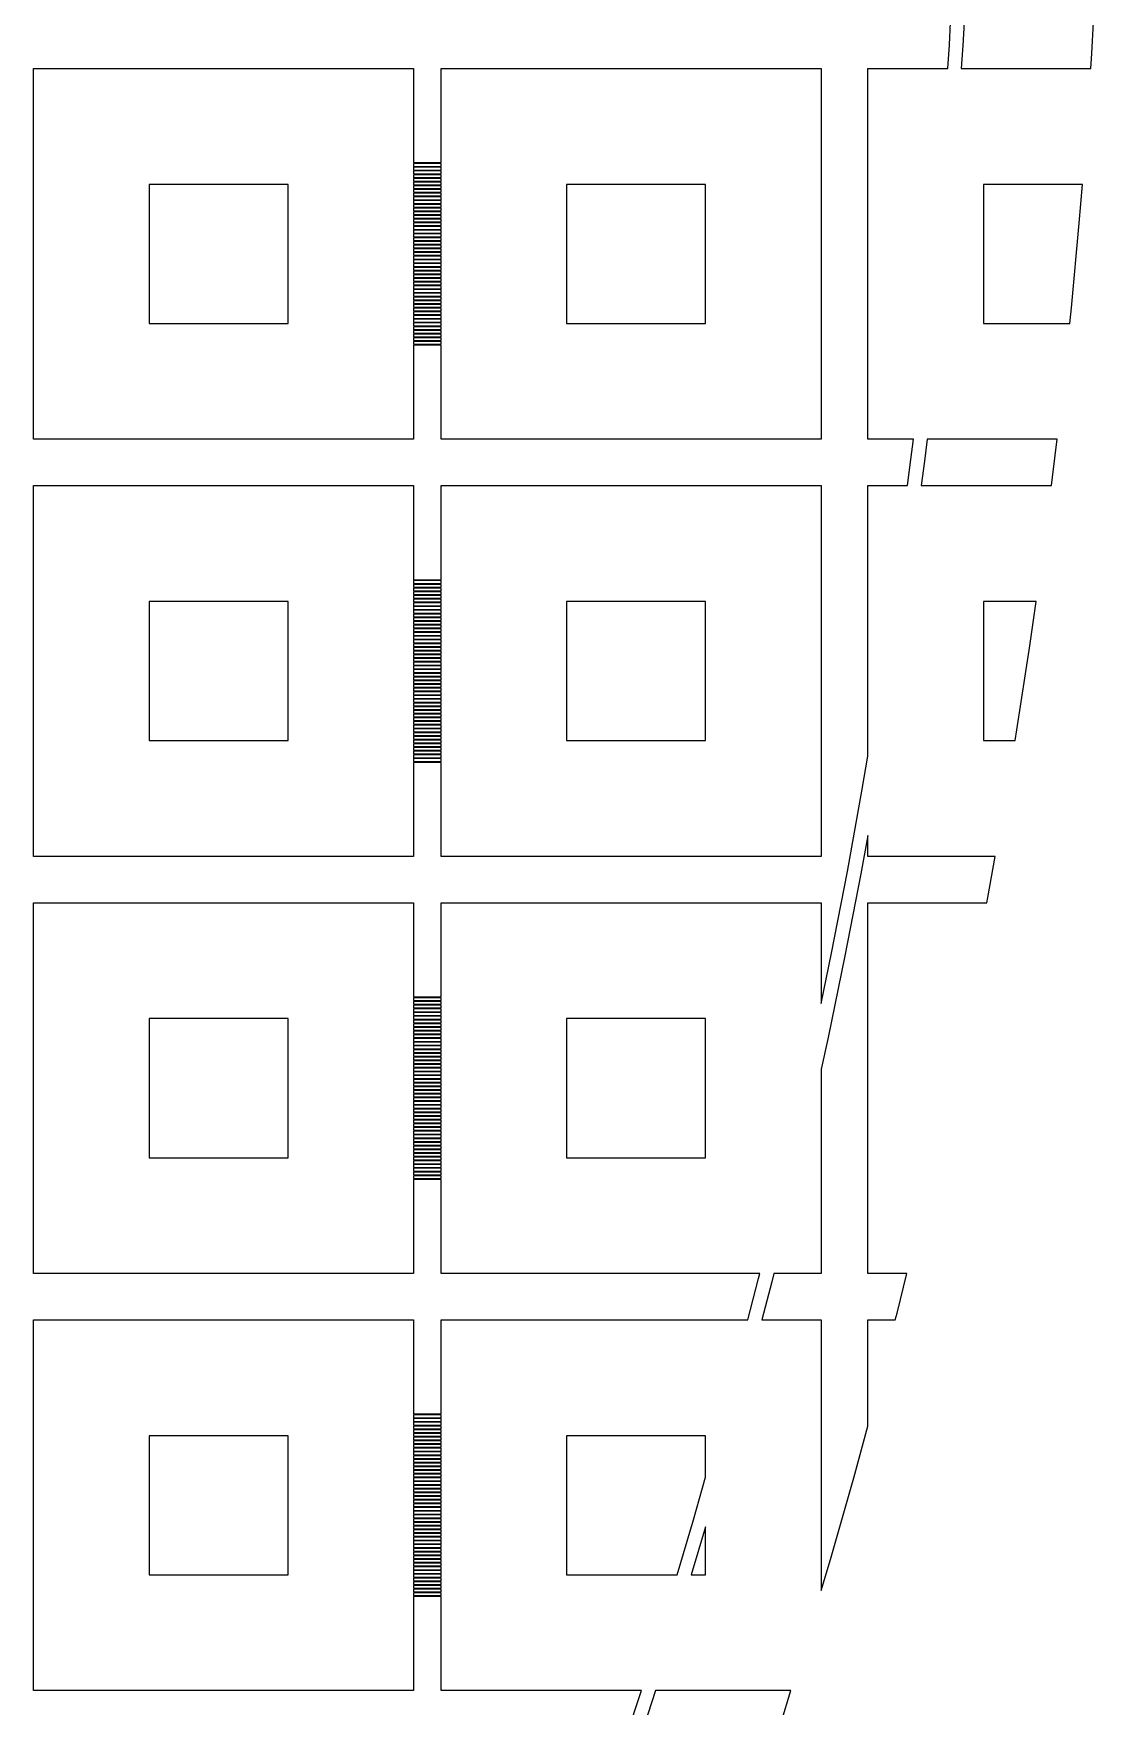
# Model space of a CAD drawing. Extents: x 40 to 187, y -3 to 150.
# Drawn here: x 175.12 to 186.82, y 50.7 to 69.16 of the extents above; entities that cross this region are included whole.
import ezdxf

# ---------------------------------------------------------------- set-up
doc = ezdxf.new("R2010")
doc.units = 0

msp = doc.modelspace()

# ---------------------------------------------------------------- linework, layer by layer
for p, q in [((185.225, 69.0327), (185.239, 69.2811)), ((185.389, 69.2811), (185.375, 69.0235)), ((186.797, 68.9362), (186.816, 69.2811)), ((185.207, 68.7698), (185.225, 69.0327)), ((185.375, 69.0235), (185.357, 68.7698)), ((186.786, 68.7698), (186.797, 68.9362)), ((175.12, 64.6794), (175.12, 68.7698)), ((175.12, 68.7698), (179.313, 68.7698)), ((179.313, 68.7698), (179.313, 67.7319)), ((179.62, 67.7319), (179.62, 68.7698)), ((179.62, 68.7698), (183.812, 68.7698)), ((183.812, 68.7698), (183.812, 64.6794)), ((184.324, 64.6794), (184.324, 68.7698)), ((184.324, 68.7698), (185.207, 68.7698)), ((185.357, 68.7698), (186.786, 68.7698)), ((179.313, 67.7319), (179.62, 67.7319)), ((179.62, 67.7217), (179.313, 67.7217)), ((179.313, 67.7217), (179.313, 67.691)), ((179.313, 67.691), (179.62, 67.691)), ((179.62, 67.6808), (179.313, 67.6808)), ((179.313, 67.6808), (179.313, 67.6501)), ((179.313, 67.6501), (179.62, 67.6501)), ((179.62, 67.6399), (179.313, 67.6399)), ((179.313, 67.6399), (179.313, 67.6092)), ((179.313, 67.6092), (179.62, 67.6092)), ((179.62, 67.599), (179.313, 67.599)), ((179.313, 67.599), (179.313, 67.5683)), ((179.313, 67.5683), (179.62, 67.5683)), ((179.62, 67.558), (179.313, 67.558)), ((179.313, 67.558), (179.313, 67.5274)), ((179.62, 67.691), (179.62, 67.7217)), ((179.62, 67.6501), (179.62, 67.6808)), ((179.62, 67.6092), (179.62, 67.6399)), ((179.62, 67.5683), (179.62, 67.599)), ((179.62, 67.5274), (179.62, 67.558)), ((177.932, 67.4916), (176.398, 67.4916)), ((176.398, 67.4916), (176.398, 65.9577)), ((177.932, 65.9577), (177.932, 67.4916)), ((179.313, 67.5274), (179.62, 67.5274)), ((179.62, 67.5172), (179.313, 67.5172)), ((179.313, 67.5172), (179.313, 67.4865)), ((179.313, 67.4865), (179.62, 67.4865)), ((179.62, 67.4762), (179.313, 67.4762)), ((179.313, 67.4762), (179.313, 67.4456)), ((179.313, 67.4456), (179.62, 67.4456)), ((179.62, 67.4353), (179.313, 67.4353)), ((179.313, 67.4353), (179.313, 67.4047)), ((179.313, 67.4047), (179.62, 67.4047)), ((179.62, 67.3944), (179.313, 67.3944)), ((179.313, 67.3944), (179.313, 67.3638)), ((179.62, 67.4865), (179.62, 67.5172)), ((179.62, 67.4456), (179.62, 67.4762)), ((179.62, 67.4047), (179.62, 67.4353)), ((179.62, 67.3638), (179.62, 67.3944)), ((182.534, 67.4916), (181, 67.4916)), ((181, 67.4916), (181, 65.9577)), ((182.534, 65.9577), (182.534, 67.4916)), ((186.693, 67.4916), (185.602, 67.4916)), ((185.602, 67.4916), (185.602, 65.9577)), ((186.659, 67.0637), (186.693, 67.4916)), ((179.313, 67.3638), (179.62, 67.3638)), ((179.62, 67.3535), (179.313, 67.3535)), ((179.313, 67.3535), (179.313, 67.3229)), ((179.313, 67.3229), (179.62, 67.3229)), ((179.62, 67.3126), (179.313, 67.3126)), ((179.313, 67.3126), (179.313, 67.282)), ((179.313, 67.282), (179.62, 67.282)), ((179.62, 67.2717), (179.313, 67.2717)), ((179.313, 67.2717), (179.313, 67.241)), ((179.313, 67.241), (179.62, 67.241)), ((179.62, 67.2308), (179.313, 67.2308)), ((179.313, 67.2308), (179.313, 67.2001)), ((179.313, 67.2001), (179.62, 67.2001)), ((179.62, 67.1899), (179.313, 67.1899)), ((179.313, 67.1899), (179.313, 67.1592)), ((179.62, 67.3229), (179.62, 67.3535)), ((179.62, 67.282), (179.62, 67.3126)), ((179.62, 67.241), (179.62, 67.2717)), ((179.62, 67.2001), (179.62, 67.2308)), ((179.62, 67.1592), (179.62, 67.1899)), ((179.313, 67.1592), (179.62, 67.1592)), ((179.62, 67.149), (179.313, 67.149)), ((179.313, 67.149), (179.313, 67.1183)), ((179.313, 67.1183), (179.62, 67.1183)), ((179.62, 67.1081), (179.313, 67.1081)), ((179.313, 67.1081), (179.313, 67.0774)), ((179.313, 67.0774), (179.62, 67.0774)), ((179.62, 67.0672), (179.313, 67.0672)), ((179.313, 67.0672), (179.313, 67.0365)), ((179.313, 67.0365), (179.62, 67.0365)), ((179.62, 67.0263), (179.313, 67.0263)), ((179.313, 67.0263), (179.313, 66.9956)), ((179.62, 67.1183), (179.62, 67.149)), ((179.62, 67.0774), (179.62, 67.1081)), ((179.62, 67.0365), (179.62, 67.0672)), ((179.62, 66.9956), (179.62, 67.0263)), ((186.572, 66.1289), (186.659, 67.0637)), ((179.313, 66.9956), (179.62, 66.9956)), ((179.62, 66.9854), (179.313, 66.9854)), ((179.313, 66.9854), (179.313, 66.9547)), ((179.313, 66.9547), (179.62, 66.9547)), ((179.62, 66.9445), (179.313, 66.9445)), ((179.313, 66.9445), (179.313, 66.9138)), ((179.313, 66.9138), (179.62, 66.9138)), ((179.62, 66.9036), (179.313, 66.9036)), ((179.313, 66.9036), (179.313, 66.8729)), ((179.313, 66.8729), (179.62, 66.8729)), ((179.62, 66.8627), (179.313, 66.8627)), ((179.313, 66.8627), (179.313, 66.832)), ((179.313, 66.832), (179.62, 66.832)), ((179.62, 66.8218), (179.313, 66.8218)), ((179.313, 66.8218), (179.313, 66.7911)), ((179.62, 66.9547), (179.62, 66.9854)), ((179.62, 66.9138), (179.62, 66.9445)), ((179.62, 66.8729), (179.62, 66.9036)), ((179.62, 66.832), (179.62, 66.8627)), ((179.62, 66.7911), (179.62, 66.8218)), ((179.313, 66.7911), (179.62, 66.7911)), ((179.62, 66.7809), (179.313, 66.7809)), ((179.313, 66.7809), (179.313, 66.7502)), ((179.313, 66.7502), (179.62, 66.7502)), ((179.62, 66.74), (179.313, 66.74)), ((179.313, 66.74), (179.313, 66.7093)), ((179.313, 66.7093), (179.62, 66.7093)), ((179.62, 66.6991), (179.313, 66.6991)), ((179.313, 66.6991), (179.313, 66.6684)), ((179.313, 66.6684), (179.62, 66.6684)), ((179.62, 66.6582), (179.313, 66.6582)), ((179.313, 66.6582), (179.313, 66.6275)), ((179.62, 66.7502), (179.62, 66.7809)), ((179.62, 66.7093), (179.62, 66.74)), ((179.62, 66.6684), (179.62, 66.6991)), ((179.62, 66.6275), (179.62, 66.6582)), ((179.313, 66.6275), (179.62, 66.6275)), ((179.62, 66.6173), (179.313, 66.6173)), ((179.313, 66.6173), (179.313, 66.5866)), ((179.313, 66.5866), (179.62, 66.5866)), ((179.62, 66.5764), (179.313, 66.5764)), ((179.313, 66.5764), (179.313, 66.5457)), ((179.313, 66.5457), (179.62, 66.5457)), ((179.62, 66.5355), (179.313, 66.5355)), ((179.313, 66.5355), (179.313, 66.5048)), ((179.313, 66.5048), (179.62, 66.5048)), ((179.62, 66.4946), (179.313, 66.4946)), ((179.313, 66.4946), (179.313, 66.4639)), ((179.313, 66.4639), (179.62, 66.4639)), ((179.62, 66.4537), (179.313, 66.4537)), ((179.313, 66.4537), (179.313, 66.423)), ((179.62, 66.5866), (179.62, 66.6173)), ((179.62, 66.5457), (179.62, 66.5764)), ((179.62, 66.5048), (179.62, 66.5355)), ((179.62, 66.4639), (179.62, 66.4946)), ((179.62, 66.423), (179.62, 66.4537)), ((179.313, 66.423), (179.62, 66.423)), ((179.62, 66.4128), (179.313, 66.4128)), ((179.313, 66.4128), (179.313, 66.3821)), ((179.313, 66.3821), (179.62, 66.3821)), ((179.62, 66.3719), (179.313, 66.3719)), ((179.313, 66.3719), (179.313, 66.3412)), ((179.313, 66.3412), (179.62, 66.3412)), ((179.62, 66.3309), (179.313, 66.3309)), ((179.313, 66.3309), (179.313, 66.3003)), ((179.313, 66.3003), (179.62, 66.3003)), ((179.62, 66.2901), (179.313, 66.2901)), ((179.313, 66.2901), (179.313, 66.2594)), ((179.62, 66.3821), (179.62, 66.4128)), ((179.62, 66.3412), (179.62, 66.3719)), ((179.62, 66.3003), (179.62, 66.3309)), ((179.62, 66.2594), (179.62, 66.2901)), ((179.313, 66.2594), (179.62, 66.2594)), ((179.62, 66.2491), (179.313, 66.2491)), ((179.313, 66.2491), (179.313, 66.2185)), ((179.313, 66.2185), (179.62, 66.2185)), ((179.62, 66.2082), (179.313, 66.2082)), ((179.313, 66.2082), (179.313, 66.1776)), ((179.313, 66.1776), (179.62, 66.1776)), ((179.62, 66.1673), (179.313, 66.1673)), ((179.313, 66.1673), (179.313, 66.1367)), ((179.313, 66.1367), (179.62, 66.1367)), ((179.62, 66.1264), (179.313, 66.1264)), ((179.313, 66.1264), (179.313, 66.0957)), ((179.313, 66.0957), (179.62, 66.0957)), ((179.62, 66.0855), (179.313, 66.0855)), ((179.313, 66.0855), (179.313, 66.0548)), ((179.62, 66.2185), (179.62, 66.2491)), ((179.62, 66.1776), (179.62, 66.2082)), ((179.62, 66.1367), (179.62, 66.1673)), ((179.62, 66.0957), (179.62, 66.1264)), ((179.62, 66.0548), (179.62, 66.0855)), ((186.554, 65.9577), (186.572, 66.1289)), ((176.398, 65.9577), (177.932, 65.9577)), ((179.313, 66.0548), (179.62, 66.0548)), ((179.62, 66.0446), (179.313, 66.0446)), ((179.313, 66.0446), (179.313, 66.0139)), ((179.313, 66.0139), (179.62, 66.0139)), ((179.62, 66.0037), (179.313, 66.0037)), ((179.313, 66.0037), (179.313, 65.9731)), ((179.313, 65.9731), (179.62, 65.9731)), ((179.62, 65.9628), (179.313, 65.9628)), ((179.313, 65.9628), (179.313, 65.9321)), ((179.313, 65.9321), (179.62, 65.9321)), ((179.62, 65.9219), (179.313, 65.9219)), ((179.313, 65.9219), (179.313, 65.8912)), ((179.62, 66.0139), (179.62, 66.0446)), ((179.62, 65.9731), (179.62, 66.0037)), ((179.62, 65.9321), (179.62, 65.9628)), ((179.62, 65.8912), (179.62, 65.9219)), ((181, 65.9577), (182.534, 65.9577)), ((185.602, 65.9577), (186.554, 65.9577)), ((179.313, 65.8912), (179.62, 65.8912)), ((179.62, 65.881), (179.313, 65.881)), ((179.313, 65.881), (179.313, 65.8503)), ((179.313, 65.8503), (179.62, 65.8503)), ((179.62, 65.8401), (179.313, 65.8401)), ((179.313, 65.8401), (179.313, 65.8094)), ((179.313, 65.8094), (179.62, 65.8094)), ((179.62, 65.7992), (179.313, 65.7992)), ((179.313, 65.7992), (179.313, 65.7685)), ((179.313, 65.7685), (179.62, 65.7685)), ((179.62, 65.7583), (179.313, 65.7583)), ((179.313, 65.7583), (179.313, 65.7276)), ((179.313, 65.7276), (179.62, 65.7276)), ((179.62, 65.7174), (179.313, 65.7174)), ((179.313, 65.7174), (179.313, 64.6794)), ((179.62, 65.8503), (179.62, 65.881)), ((179.62, 65.8094), (179.62, 65.8401)), ((179.62, 65.7685), (179.62, 65.7992)), ((179.62, 65.7276), (179.62, 65.7583)), ((179.62, 64.6794), (179.62, 65.7174)), ((179.313, 64.6794), (175.12, 64.6794)), ((183.812, 64.6794), (179.62, 64.6794)), ((184.829, 64.6794), (184.324, 64.6794)), ((184.802, 64.4556), (184.829, 64.6794)), ((184.98, 64.6794), (184.951, 64.4372)), ((186.414, 64.6794), (184.98, 64.6794)), ((186.365, 64.2628), (186.414, 64.6794)), ((184.765, 64.1681), (184.802, 64.4556)), ((184.951, 64.4372), (184.916, 64.1681)), ((186.353, 64.1681), (186.365, 64.2628)), ((175.12, 60.0777), (175.12, 64.1681)), ((175.12, 64.1681), (179.313, 64.1681)), ((179.313, 64.1681), (179.313, 63.1302)), ((179.62, 63.1302), (179.62, 64.1681)), ((179.62, 64.1681), (183.812, 64.1681)), ((183.812, 64.1681), (183.812, 60.0777)), ((184.324, 61.1822), (184.324, 64.1681)), ((184.324, 64.1681), (184.765, 64.1681)), ((184.916, 64.1681), (186.353, 64.1681)), ((179.313, 63.1302), (179.62, 63.1302)), ((179.62, 63.12), (179.313, 63.12)), ((179.313, 63.12), (179.313, 63.0893)), ((179.313, 63.0893), (179.62, 63.0893)), ((179.62, 63.0791), (179.313, 63.0791)), ((179.313, 63.0791), (179.313, 63.0484)), ((179.313, 63.0484), (179.62, 63.0484)), ((179.62, 63.0382), (179.313, 63.0382)), ((179.313, 63.0382), (179.313, 63.0075)), ((179.313, 63.0075), (179.62, 63.0075)), ((179.62, 62.9973), (179.313, 62.9973)), ((179.313, 62.9973), (179.313, 62.9666)), ((179.313, 62.9666), (179.62, 62.9666)), ((179.62, 62.9563), (179.313, 62.9563)), ((179.313, 62.9563), (179.313, 62.9257)), ((179.62, 63.0893), (179.62, 63.12)), ((179.62, 63.0484), (179.62, 63.0791)), ((179.62, 63.0075), (179.62, 63.0382)), ((179.62, 62.9666), (179.62, 62.9973)), ((179.62, 62.9257), (179.62, 62.9563)), ((177.932, 62.8899), (176.398, 62.8899)), ((176.398, 62.8899), (176.398, 61.356)), ((177.932, 61.356), (177.932, 62.8899)), ((179.313, 62.9257), (179.62, 62.9257)), ((179.62, 62.9155), (179.313, 62.9155)), ((179.313, 62.9155), (179.313, 62.8848)), ((179.313, 62.8848), (179.62, 62.8848)), ((179.62, 62.8745), (179.313, 62.8745)), ((179.313, 62.8745), (179.313, 62.8439)), ((179.313, 62.8439), (179.62, 62.8439)), ((179.62, 62.8336), (179.313, 62.8336)), ((179.313, 62.8336), (179.313, 62.803)), ((179.313, 62.803), (179.62, 62.803)), ((179.62, 62.7927), (179.313, 62.7927)), ((179.313, 62.7927), (179.313, 62.7621)), ((179.313, 62.7621), (179.62, 62.7621)), ((179.62, 62.8848), (179.62, 62.9155)), ((179.62, 62.8439), (179.62, 62.8745)), ((179.62, 62.803), (179.62, 62.8336)), ((179.62, 62.7621), (179.62, 62.7927)), ((182.534, 62.8899), (181, 62.8899)), ((181, 62.8899), (181, 61.356)), ((182.534, 61.356), (182.534, 62.8899)), ((186.182, 62.8899), (185.602, 62.8899)), ((185.602, 62.8899), (185.602, 61.356)), ((186.113, 62.4023), (186.182, 62.8899)), ((179.62, 62.7518), (179.313, 62.7518)), ((179.313, 62.7518), (179.313, 62.7212)), ((179.313, 62.7212), (179.62, 62.7212)), ((179.62, 62.7109), (179.313, 62.7109)), ((179.313, 62.7109), (179.313, 62.6803)), ((179.313, 62.6803), (179.62, 62.6803)), ((179.62, 62.67), (179.313, 62.67)), ((179.313, 62.67), (179.313, 62.6393)), ((179.313, 62.6393), (179.62, 62.6393)), ((179.62, 62.6291), (179.313, 62.6291)), ((179.313, 62.6291), (179.313, 62.5984)), ((179.313, 62.5984), (179.62, 62.5984)), ((179.62, 62.5882), (179.313, 62.5882)), ((179.313, 62.5882), (179.313, 62.5575)), ((179.62, 62.7212), (179.62, 62.7518)), ((179.62, 62.6803), (179.62, 62.7109)), ((179.62, 62.6393), (179.62, 62.67)), ((179.62, 62.5984), (179.62, 62.6291)), ((179.62, 62.5575), (179.62, 62.5882)), ((179.313, 62.5575), (179.62, 62.5575)), ((179.62, 62.5473), (179.313, 62.5473)), ((179.313, 62.5473), (179.313, 62.5166)), ((179.313, 62.5166), (179.62, 62.5166)), ((179.62, 62.5064), (179.313, 62.5064)), ((179.313, 62.5064), (179.313, 62.4757)), ((179.313, 62.4757), (179.62, 62.4757)), ((179.62, 62.4655), (179.313, 62.4655)), ((179.313, 62.4655), (179.313, 62.4348)), ((179.313, 62.4348), (179.62, 62.4348)), ((179.62, 62.4246), (179.313, 62.4246)), ((179.313, 62.4246), (179.313, 62.3939)), ((179.313, 62.3939), (179.62, 62.3939)), ((179.62, 62.5166), (179.62, 62.5473)), ((179.62, 62.4757), (179.62, 62.5064)), ((179.62, 62.4348), (179.62, 62.4655)), ((179.62, 62.3939), (179.62, 62.4246)), ((185.969, 61.4746), (186.113, 62.4023)), ((179.62, 62.3837), (179.313, 62.3837)), ((179.313, 62.3837), (179.313, 62.353)), ((179.313, 62.353), (179.62, 62.353)), ((179.62, 62.3428), (179.313, 62.3428)), ((179.313, 62.3428), (179.313, 62.3121)), ((179.313, 62.3121), (179.62, 62.3121)), ((179.62, 62.3019), (179.313, 62.3019)), ((179.313, 62.3019), (179.313, 62.2712)), ((179.313, 62.2712), (179.62, 62.2712)), ((179.62, 62.261), (179.313, 62.261)), ((179.313, 62.261), (179.313, 62.2303)), ((179.313, 62.2303), (179.62, 62.2303)), ((179.62, 62.2201), (179.313, 62.2201)), ((179.313, 62.2201), (179.313, 62.1894)), ((179.62, 62.353), (179.62, 62.3837)), ((179.62, 62.3121), (179.62, 62.3428)), ((179.62, 62.2712), (179.62, 62.3019)), ((179.62, 62.2303), (179.62, 62.261)), ((179.62, 62.1894), (179.62, 62.2201)), ((179.313, 62.1894), (179.62, 62.1894)), ((179.62, 62.1792), (179.313, 62.1792)), ((179.313, 62.1792), (179.313, 62.1485)), ((179.313, 62.1485), (179.62, 62.1485)), ((179.62, 62.1383), (179.313, 62.1383)), ((179.313, 62.1383), (179.313, 62.1076)), ((179.313, 62.1076), (179.62, 62.1076)), ((179.62, 62.0974), (179.313, 62.0974)), ((179.313, 62.0974), (179.313, 62.0667)), ((179.313, 62.0667), (179.62, 62.0667)), ((179.62, 62.0565), (179.313, 62.0565)), ((179.313, 62.0565), (179.313, 62.0258)), ((179.313, 62.0258), (179.62, 62.0258)), ((179.62, 62.1485), (179.62, 62.1792)), ((179.62, 62.1076), (179.62, 62.1383)), ((179.62, 62.0667), (179.62, 62.0974)), ((179.62, 62.0258), (179.62, 62.0565)), ((179.62, 62.0156), (179.313, 62.0156)), ((179.313, 62.0156), (179.313, 61.9849)), ((179.313, 61.9849), (179.62, 61.9849)), ((179.62, 61.9747), (179.313, 61.9747)), ((179.313, 61.9747), (179.313, 61.944)), ((179.313, 61.944), (179.62, 61.944)), ((179.62, 61.9338), (179.313, 61.9338)), ((179.313, 61.9338), (179.313, 61.9031)), ((179.313, 61.9031), (179.62, 61.9031)), ((179.62, 61.8929), (179.313, 61.8929)), ((179.313, 61.8929), (179.313, 61.8622)), ((179.313, 61.8622), (179.62, 61.8622)), ((179.62, 61.852), (179.313, 61.852)), ((179.313, 61.852), (179.313, 61.8213)), ((179.62, 61.9849), (179.62, 62.0156)), ((179.62, 61.944), (179.62, 61.9747)), ((179.62, 61.9031), (179.62, 61.9338)), ((179.62, 61.8622), (179.62, 61.8929)), ((179.62, 61.8213), (179.62, 61.852)), ((179.313, 61.8213), (179.62, 61.8213)), ((179.62, 61.8111), (179.313, 61.8111)), ((179.313, 61.8111), (179.313, 61.7804)), ((179.313, 61.7804), (179.62, 61.7804)), ((179.62, 61.7702), (179.313, 61.7702)), ((179.313, 61.7702), (179.313, 61.7395)), ((179.313, 61.7395), (179.62, 61.7395)), ((179.62, 61.7292), (179.313, 61.7292)), ((179.313, 61.7292), (179.313, 61.6986)), ((179.313, 61.6986), (179.62, 61.6986)), ((179.62, 61.6884), (179.313, 61.6884)), ((179.313, 61.6884), (179.313, 61.6577)), ((179.313, 61.6577), (179.62, 61.6577)), ((179.62, 61.7804), (179.62, 61.8111)), ((179.62, 61.7395), (179.62, 61.7702)), ((179.62, 61.6986), (179.62, 61.7292)), ((179.62, 61.6577), (179.62, 61.6884)), ((179.62, 61.6474), (179.313, 61.6474)), ((179.313, 61.6474), (179.313, 61.6168)), ((179.313, 61.6168), (179.62, 61.6168)), ((179.62, 61.6065), (179.313, 61.6065)), ((179.313, 61.6065), (179.313, 61.5759)), ((179.313, 61.5759), (179.62, 61.5759)), ((179.62, 61.5656), (179.313, 61.5656)), ((179.313, 61.5656), (179.313, 61.535)), ((179.313, 61.535), (179.62, 61.535)), ((179.62, 61.5247), (179.313, 61.5247)), ((179.313, 61.5247), (179.313, 61.494)), ((179.313, 61.494), (179.62, 61.494)), ((179.62, 61.4838), (179.313, 61.4838)), ((179.313, 61.4838), (179.313, 61.4531)), ((179.62, 61.6168), (179.62, 61.6474)), ((179.62, 61.5759), (179.62, 61.6065)), ((179.62, 61.535), (179.62, 61.5656)), ((179.62, 61.494), (179.62, 61.5247)), ((179.62, 61.4531), (179.62, 61.4838)), ((185.95, 61.356), (185.969, 61.4746)), ((176.398, 61.356), (177.932, 61.356)), ((179.313, 61.4531), (179.62, 61.4531)), ((179.62, 61.4429), (179.313, 61.4429)), ((179.313, 61.4429), (179.313, 61.4122)), ((179.313, 61.4122), (179.62, 61.4122)), ((179.62, 61.402), (179.313, 61.402)), ((179.313, 61.402), (179.313, 61.3714)), ((179.313, 61.3714), (179.62, 61.3714)), ((179.62, 61.3611), (179.313, 61.3611)), ((179.313, 61.3611), (179.313, 61.3304)), ((179.313, 61.3304), (179.62, 61.3304)), ((179.62, 61.3202), (179.313, 61.3202)), ((179.313, 61.3202), (179.313, 61.2895)), ((179.313, 61.2895), (179.62, 61.2895)), ((179.62, 61.4122), (179.62, 61.4429)), ((179.62, 61.3714), (179.62, 61.402)), ((179.62, 61.3304), (179.62, 61.3611)), ((179.62, 61.2895), (179.62, 61.3202)), ((181, 61.356), (182.534, 61.356)), ((185.602, 61.356), (185.95, 61.356)), ((179.62, 61.2793), (179.313, 61.2793)), ((179.313, 61.2793), (179.313, 61.2486)), ((179.313, 61.2486), (179.62, 61.2486)), ((179.62, 61.2384), (179.313, 61.2384)), ((179.313, 61.2384), (179.313, 61.2077)), ((179.313, 61.2077), (179.62, 61.2077)), ((179.62, 61.1975), (179.313, 61.1975)), ((179.313, 61.1975), (179.313, 61.1668)), ((179.313, 61.1668), (179.62, 61.1668)), ((179.62, 61.1566), (179.313, 61.1566)), ((179.313, 61.1566), (179.313, 61.1259)), ((179.313, 61.1259), (179.62, 61.1259)), ((179.62, 61.1157), (179.313, 61.1157)), ((179.313, 61.1157), (179.313, 60.0777)), ((179.62, 61.2486), (179.62, 61.2793)), ((179.62, 61.2077), (179.62, 61.2384)), ((179.62, 61.1668), (179.62, 61.1975)), ((179.62, 61.1259), (179.62, 61.1566)), ((179.62, 60.0777), (179.62, 61.1157)), ((184.263, 60.8179), (184.324, 61.1822)), ((184.1, 59.9129), (184.263, 60.8179)), ((184.324, 60.3092), (184.247, 59.8855)), ((184.324, 60.0777), (184.324, 60.3092)), ((179.313, 60.0777), (175.12, 60.0777)), ((183.812, 60.0777), (179.62, 60.0777)), ((185.73, 60.0777), (184.324, 60.0777)), ((185.648, 59.6246), (185.73, 60.0777)), ((183.926, 59.0101), (184.1, 59.9129)), ((184.247, 59.8855), (184.073, 58.9808)), ((185.637, 59.5664), (185.648, 59.6246)), ((175.12, 55.476), (175.12, 59.5664)), ((175.12, 59.5664), (179.313, 59.5664)), ((179.313, 59.5664), (179.313, 58.5285)), ((179.62, 58.5285), (179.62, 59.5664)), ((179.62, 59.5664), (183.812, 59.5664)), ((183.812, 59.5664), (183.812, 58.4558)), ((184.324, 55.476), (184.324, 59.5664)), ((184.324, 59.5664), (185.637, 59.5664)), ((183.812, 58.4558), (183.926, 59.0101)), ((184.073, 58.9808), (183.888, 58.0783)), ((179.313, 58.5285), (179.62, 58.5285)), ((179.62, 58.5183), (179.313, 58.5183)), ((179.313, 58.5183), (179.313, 58.4876)), ((179.62, 58.4876), (179.62, 58.5183)), ((179.313, 58.4876), (179.62, 58.4876)), ((179.62, 58.4774), (179.313, 58.4774)), ((179.313, 58.4774), (179.313, 58.4467)), ((179.313, 58.4467), (179.62, 58.4467)), ((179.62, 58.4365), (179.313, 58.4365)), ((179.313, 58.4365), (179.313, 58.4058)), ((179.313, 58.4058), (179.62, 58.4058)), ((179.62, 58.3956), (179.313, 58.3956)), ((179.313, 58.3956), (179.313, 58.3649)), ((179.313, 58.3649), (179.62, 58.3649)), ((179.62, 58.3546), (179.313, 58.3546)), ((179.313, 58.3546), (179.313, 58.324)), ((179.62, 58.4467), (179.62, 58.4774)), ((179.62, 58.4058), (179.62, 58.4365)), ((179.62, 58.3649), (179.62, 58.3956)), ((179.62, 58.324), (179.62, 58.3546)), ((177.932, 58.2882), (176.398, 58.2882)), ((176.398, 58.2882), (176.398, 56.7543)), ((177.932, 56.7543), (177.932, 58.2882)), ((179.313, 58.324), (179.62, 58.324)), ((179.62, 58.3138), (179.313, 58.3138)), ((179.313, 58.3138), (179.313, 58.2831)), ((179.313, 58.2831), (179.62, 58.2831)), ((179.62, 58.2728), (179.313, 58.2728)), ((179.313, 58.2728), (179.313, 58.2422)), ((179.313, 58.2422), (179.62, 58.2422)), ((179.62, 58.2319), (179.313, 58.2319)), ((179.313, 58.2319), (179.313, 58.2013)), ((179.313, 58.2013), (179.62, 58.2013)), ((179.62, 58.191), (179.313, 58.191)), ((179.313, 58.191), (179.313, 58.1604)), ((179.313, 58.1604), (179.62, 58.1604)), ((179.62, 58.1501), (179.313, 58.1501)), ((179.313, 58.1501), (179.313, 58.1195)), ((179.62, 58.2831), (179.62, 58.3138)), ((179.62, 58.2422), (179.62, 58.2728)), ((179.62, 58.2013), (179.62, 58.2319)), ((179.62, 58.1604), (179.62, 58.191)), ((179.62, 58.1195), (179.62, 58.1501)), ((182.534, 58.2882), (181, 58.2882)), ((181, 58.2882), (181, 56.7543)), ((182.534, 56.7543), (182.534, 58.2882)), ((179.313, 58.1195), (179.62, 58.1195)), ((179.62, 58.1092), (179.313, 58.1092)), ((179.313, 58.1092), (179.313, 58.0786)), ((179.313, 58.0786), (179.62, 58.0786)), ((179.62, 58.0683), (179.313, 58.0683)), ((179.313, 58.0683), (179.313, 58.0376)), ((179.313, 58.0376), (179.62, 58.0376)), ((179.62, 58.0274), (179.313, 58.0274)), ((179.313, 58.0274), (179.313, 57.9967)), ((179.313, 57.9967), (179.62, 57.9967)), ((179.62, 57.9865), (179.313, 57.9865)), ((179.313, 57.9865), (179.313, 57.9558)), ((179.62, 58.0786), (179.62, 58.1092)), ((179.62, 58.0376), (179.62, 58.0683)), ((179.62, 57.9967), (179.62, 58.0274)), ((179.62, 57.9558), (179.62, 57.9865)), ((183.888, 58.0783), (183.812, 57.7316)), ((179.313, 57.9558), (179.62, 57.9558)), ((179.62, 57.9456), (179.313, 57.9456)), ((179.313, 57.9456), (179.313, 57.9149)), ((179.313, 57.9149), (179.62, 57.9149)), ((179.62, 57.9047), (179.313, 57.9047)), ((179.313, 57.9047), (179.313, 57.874)), ((179.313, 57.874), (179.62, 57.874)), ((179.62, 57.8638), (179.313, 57.8638)), ((179.313, 57.8638), (179.313, 57.8331)), ((179.313, 57.8331), (179.62, 57.8331)), ((179.62, 57.8229), (179.313, 57.8229)), ((179.313, 57.8229), (179.313, 57.7922)), ((179.313, 57.7922), (179.62, 57.7922)), ((179.62, 57.782), (179.313, 57.782)), ((179.313, 57.782), (179.313, 57.7513)), ((179.62, 57.9149), (179.62, 57.9456)), ((179.62, 57.874), (179.62, 57.9047)), ((179.62, 57.8331), (179.62, 57.8638)), ((179.62, 57.7922), (179.62, 57.8229)), ((179.62, 57.7513), (179.62, 57.782)), ((179.313, 57.7513), (179.62, 57.7513)), ((179.62, 57.7411), (179.313, 57.7411)), ((179.313, 57.7411), (179.313, 57.7104)), ((179.313, 57.7104), (179.62, 57.7104)), ((179.62, 57.7002), (179.313, 57.7002)), ((179.313, 57.7002), (179.313, 57.6695)), ((179.313, 57.6695), (179.62, 57.6695)), ((179.62, 57.6593), (179.313, 57.6593)), ((179.313, 57.6593), (179.313, 57.6286)), ((179.313, 57.6286), (179.62, 57.6286)), ((179.62, 57.6184), (179.313, 57.6184)), ((179.313, 57.6184), (179.313, 57.5877)), ((179.62, 57.7104), (179.62, 57.7411)), ((179.62, 57.6695), (179.62, 57.7002)), ((179.62, 57.6286), (179.62, 57.6593)), ((179.62, 57.5877), (179.62, 57.6184)), ((183.812, 57.7316), (183.812, 55.476)), ((179.313, 57.5877), (179.62, 57.5877)), ((179.62, 57.5775), (179.313, 57.5775)), ((179.313, 57.5775), (179.313, 57.5468)), ((179.313, 57.5468), (179.62, 57.5468)), ((179.62, 57.5366), (179.313, 57.5366)), ((179.313, 57.5366), (179.313, 57.5059)), ((179.313, 57.5059), (179.62, 57.5059)), ((179.62, 57.4957), (179.313, 57.4957)), ((179.313, 57.4957), (179.313, 57.465)), ((179.313, 57.465), (179.62, 57.465)), ((179.62, 57.4548), (179.313, 57.4548)), ((179.313, 57.4548), (179.313, 57.4241)), ((179.313, 57.4241), (179.62, 57.4241)), ((179.62, 57.4139), (179.313, 57.4139)), ((179.313, 57.4139), (179.313, 57.3832)), ((179.62, 57.5468), (179.62, 57.5775)), ((179.62, 57.5059), (179.62, 57.5366)), ((179.62, 57.465), (179.62, 57.4957)), ((179.62, 57.4241), (179.62, 57.4548)), ((179.62, 57.3832), (179.62, 57.4139)), ((179.313, 57.3832), (179.62, 57.3832)), ((179.62, 57.373), (179.313, 57.373)), ((179.313, 57.373), (179.313, 57.3423)), ((179.313, 57.3423), (179.62, 57.3423)), ((179.62, 57.3321), (179.313, 57.3321)), ((179.313, 57.3321), (179.313, 57.3014)), ((179.313, 57.3014), (179.62, 57.3014)), ((179.62, 57.2912), (179.313, 57.2912)), ((179.313, 57.2912), (179.313, 57.2605)), ((179.313, 57.2605), (179.62, 57.2605)), ((179.62, 57.2503), (179.313, 57.2503)), ((179.313, 57.2503), (179.313, 57.2196)), ((179.313, 57.2196), (179.62, 57.2196)), ((179.62, 57.3423), (179.62, 57.373)), ((179.62, 57.3014), (179.62, 57.3321)), ((179.62, 57.2605), (179.62, 57.2912)), ((179.62, 57.2196), (179.62, 57.2503)), ((179.62, 57.2094), (179.313, 57.2094)), ((179.313, 57.2094), (179.313, 57.1787)), ((179.313, 57.1787), (179.62, 57.1787)), ((179.62, 57.1685), (179.313, 57.1685)), ((179.313, 57.1685), (179.313, 57.1378)), ((179.313, 57.1378), (179.62, 57.1378)), ((179.62, 57.1275), (179.313, 57.1275)), ((179.313, 57.1275), (179.313, 57.0969)), ((179.313, 57.0969), (179.62, 57.0969)), ((179.62, 57.0867), (179.313, 57.0867)), ((179.313, 57.0867), (179.313, 57.056)), ((179.313, 57.056), (179.62, 57.056)), ((179.62, 57.0457), (179.313, 57.0457)), ((179.313, 57.0457), (179.313, 57.0151)), ((179.62, 57.1787), (179.62, 57.2094)), ((179.62, 57.1378), (179.62, 57.1685)), ((179.62, 57.0969), (179.62, 57.1275)), ((179.62, 57.056), (179.62, 57.0867)), ((179.62, 57.0151), (179.62, 57.0457)), ((179.313, 57.0151), (179.62, 57.0151)), ((179.62, 57.0048), (179.313, 57.0048)), ((179.313, 57.0048), (179.313, 56.9742)), ((179.313, 56.9742), (179.62, 56.9742)), ((179.62, 56.9639), (179.313, 56.9639)), ((179.313, 56.9639), (179.313, 56.9333)), ((179.313, 56.9333), (179.62, 56.9333)), ((179.62, 56.923), (179.313, 56.923)), ((179.313, 56.923), (179.313, 56.8923)), ((179.313, 56.8923), (179.62, 56.8923)), ((179.62, 56.8821), (179.313, 56.8821)), ((179.313, 56.8821), (179.313, 56.8514)), ((179.313, 56.8514), (179.62, 56.8514)), ((179.62, 56.9742), (179.62, 57.0048)), ((179.62, 56.9333), (179.62, 56.9639)), ((179.62, 56.8923), (179.62, 56.923)), ((179.62, 56.8514), (179.62, 56.8821)), ((176.398, 56.7543), (177.932, 56.7543)), ((179.62, 56.8412), (179.313, 56.8412)), ((179.313, 56.8412), (179.313, 56.8105)), ((179.313, 56.8105), (179.62, 56.8105)), ((179.62, 56.8003), (179.313, 56.8003)), ((179.313, 56.8003), (179.313, 56.7697)), ((179.313, 56.7697), (179.62, 56.7697)), ((179.62, 56.7594), (179.313, 56.7594)), ((179.313, 56.7594), (179.313, 56.7287)), ((179.313, 56.7287), (179.62, 56.7287)), ((179.62, 56.7185), (179.313, 56.7185)), ((179.313, 56.7185), (179.313, 56.6878)), ((179.313, 56.6878), (179.62, 56.6878)), ((179.62, 56.6776), (179.313, 56.6776)), ((179.313, 56.6776), (179.313, 56.6469)), ((179.62, 56.8105), (179.62, 56.8412)), ((179.62, 56.7697), (179.62, 56.8003)), ((179.62, 56.7287), (179.62, 56.7594)), ((179.62, 56.6878), (179.62, 56.7185)), ((179.62, 56.6469), (179.62, 56.6776)), ((181, 56.7543), (182.534, 56.7543)), ((179.313, 56.6469), (179.62, 56.6469)), ((179.62, 56.6367), (179.313, 56.6367)), ((179.313, 56.6367), (179.313, 56.606)), ((179.313, 56.606), (179.62, 56.606)), ((179.62, 56.5958), (179.313, 56.5958)), ((179.313, 56.5958), (179.313, 56.5651)), ((179.313, 56.5651), (179.62, 56.5651)), ((179.62, 56.5549), (179.313, 56.5549)), ((179.313, 56.5549), (179.313, 56.5242)), ((179.313, 56.5242), (179.62, 56.5242)), ((179.62, 56.514), (179.313, 56.514)), ((179.313, 56.514), (179.313, 55.476)), ((179.62, 56.606), (179.62, 56.6367)), ((179.62, 56.5651), (179.62, 56.5958)), ((179.62, 56.5242), (179.62, 56.5549)), ((179.62, 55.476), (179.62, 56.514)), ((179.313, 55.476), (175.12, 55.476)), ((183.134, 55.476), (179.62, 55.476)), ((183.003, 54.9647), (183.12, 55.4219)), ((183.12, 55.4219), (183.134, 55.476)), ((183.266, 55.3855), (183.158, 54.9647)), ((183.288, 55.476), (183.266, 55.3855)), ((183.812, 55.476), (183.288, 55.476)), ((184.755, 55.476), (184.324, 55.476)), ((184.648, 55.0392), (184.755, 55.476)), ((184.629, 54.9647), (184.648, 55.0392)), ((175.12, 50.8743), (175.12, 54.9647)), ((175.12, 54.9647), (179.313, 54.9647)), ((179.313, 54.9647), (179.313, 53.9268)), ((179.62, 53.9268), (179.62, 54.9647)), ((179.62, 54.9647), (183.003, 54.9647)), ((183.158, 54.9647), (183.812, 54.9647)), ((183.812, 54.9647), (183.812, 51.9787)), ((184.324, 53.7937), (184.324, 54.9647)), ((184.324, 54.9647), (184.629, 54.9647)), ((179.313, 53.9268), (179.62, 53.9268)), ((179.62, 53.9166), (179.313, 53.9166)), ((179.313, 53.9166), (179.313, 53.8859)), ((179.62, 53.8859), (179.62, 53.9166)), ((179.313, 53.8859), (179.62, 53.8859)), ((179.62, 53.8757), (179.313, 53.8757)), ((179.313, 53.8757), (179.313, 53.845)), ((179.313, 53.845), (179.62, 53.845)), ((179.62, 53.8348), (179.313, 53.8348)), ((179.313, 53.8348), (179.313, 53.8041)), ((179.313, 53.8041), (179.62, 53.8041)), ((179.62, 53.7939), (179.313, 53.7939)), ((179.313, 53.7939), (179.313, 53.7632)), ((179.313, 53.7632), (179.62, 53.7632)), ((179.62, 53.7529), (179.313, 53.7529)), ((179.313, 53.7529), (179.313, 53.7223)), ((179.313, 53.7223), (179.62, 53.7223)), ((179.62, 53.845), (179.62, 53.8757)), ((179.62, 53.8041), (179.62, 53.8348)), ((179.62, 53.7632), (179.62, 53.7939)), ((179.62, 53.7223), (179.62, 53.7529)), ((184.17, 53.2237), (184.324, 53.7937)), ((177.932, 53.6865), (176.398, 53.6865)), ((176.398, 53.6865), (176.398, 52.1526)), ((177.932, 52.1526), (177.932, 53.6865)), ((179.62, 53.7121), (179.313, 53.7121)), ((179.313, 53.7121), (179.313, 53.6814)), ((179.313, 53.6814), (179.62, 53.6814)), ((179.62, 53.6711), (179.313, 53.6711)), ((179.313, 53.6711), (179.313, 53.6405)), ((179.313, 53.6405), (179.62, 53.6405)), ((179.62, 53.6302), (179.313, 53.6302)), ((179.313, 53.6302), (179.313, 53.5996)), ((179.313, 53.5996), (179.62, 53.5996)), ((179.62, 53.5893), (179.313, 53.5893)), ((179.313, 53.5893), (179.313, 53.5587)), ((179.313, 53.5587), (179.62, 53.5587)), ((179.62, 53.5484), (179.313, 53.5484)), ((179.313, 53.5484), (179.313, 53.5178)), ((179.62, 53.6814), (179.62, 53.7121)), ((179.62, 53.6405), (179.62, 53.6711)), ((179.62, 53.5996), (179.62, 53.6302)), ((179.62, 53.5587), (179.62, 53.5893)), ((179.62, 53.5178), (179.62, 53.5484)), ((182.534, 53.6865), (181, 53.6865)), ((181, 53.6865), (181, 52.1526)), ((182.534, 53.2286), (182.534, 53.6865)), ((179.313, 53.5178), (179.62, 53.5178)), ((179.62, 53.5075), (179.313, 53.5075)), ((179.313, 53.5075), (179.313, 53.4769)), ((179.313, 53.4769), (179.62, 53.4769)), ((179.62, 53.4666), (179.313, 53.4666)), ((179.313, 53.4666), (179.313, 53.4359)), ((179.313, 53.4359), (179.62, 53.4359)), ((179.62, 53.4257), (179.313, 53.4257)), ((179.313, 53.4257), (179.313, 53.3951)), ((179.313, 53.3951), (179.62, 53.3951)), ((179.62, 53.3848), (179.313, 53.3848)), ((179.313, 53.3848), (179.313, 53.3541)), ((179.313, 53.3541), (179.62, 53.3541)), ((179.62, 53.3439), (179.313, 53.3439)), ((179.313, 53.3439), (179.313, 53.3132)), ((179.62, 53.4769), (179.62, 53.5075)), ((179.62, 53.4359), (179.62, 53.4666)), ((179.62, 53.3951), (179.62, 53.4257)), ((179.62, 53.3541), (179.62, 53.3848)), ((179.62, 53.3132), (179.62, 53.3439)), ((179.313, 53.3132), (179.62, 53.3132)), ((179.62, 53.303), (179.313, 53.303)), ((179.313, 53.303), (179.313, 53.2723)), ((179.313, 53.2723), (179.62, 53.2723)), ((179.62, 53.2621), (179.313, 53.2621)), ((179.313, 53.2621), (179.313, 53.2314)), ((179.313, 53.2314), (179.62, 53.2314)), ((179.62, 53.2212), (179.313, 53.2212)), ((179.313, 53.2212), (179.313, 53.1905)), ((179.313, 53.1905), (179.62, 53.1905)), ((179.62, 53.1803), (179.313, 53.1803)), ((179.313, 53.1803), (179.313, 53.1496)), ((179.62, 53.2723), (179.62, 53.303)), ((179.62, 53.2314), (179.62, 53.2621)), ((179.62, 53.1905), (179.62, 53.2212)), ((179.62, 53.1496), (179.62, 53.1803)), ((182.401, 52.7591), (182.534, 53.2286)), ((183.914, 52.3204), (184.17, 53.2237)), ((179.313, 53.1496), (179.62, 53.1496)), ((179.62, 53.1394), (179.313, 53.1394)), ((179.313, 53.1394), (179.313, 53.1087)), ((179.313, 53.1087), (179.62, 53.1087)), ((179.62, 53.0985), (179.313, 53.0985)), ((179.313, 53.0985), (179.313, 53.0678)), ((179.313, 53.0678), (179.62, 53.0678)), ((179.62, 53.0576), (179.313, 53.0576)), ((179.313, 53.0576), (179.313, 53.0269)), ((179.313, 53.0269), (179.62, 53.0269)), ((179.62, 53.0167), (179.313, 53.0167)), ((179.313, 53.0167), (179.313, 52.986)), ((179.313, 52.986), (179.62, 52.986)), ((179.62, 52.9758), (179.313, 52.9758)), ((179.313, 52.9758), (179.313, 52.9451)), ((179.62, 53.1087), (179.62, 53.1394)), ((179.62, 53.0678), (179.62, 53.0985)), ((179.62, 53.0269), (179.62, 53.0576)), ((179.62, 52.986), (179.62, 53.0167)), ((179.62, 52.9451), (179.62, 52.9758)), ((179.313, 52.9451), (179.62, 52.9451)), ((179.62, 52.9349), (179.313, 52.9349)), ((179.313, 52.9349), (179.313, 52.9042)), ((179.313, 52.9042), (179.62, 52.9042)), ((179.62, 52.894), (179.313, 52.894)), ((179.313, 52.894), (179.313, 52.8633)), ((179.313, 52.8633), (179.62, 52.8633)), ((179.62, 52.8531), (179.313, 52.8531)), ((179.313, 52.8531), (179.313, 52.8224)), ((179.313, 52.8224), (179.62, 52.8224)), ((179.62, 52.8122), (179.313, 52.8122)), ((179.313, 52.8122), (179.313, 52.7815)), ((179.62, 52.9042), (179.62, 52.9349)), ((179.62, 52.8633), (179.62, 52.894)), ((179.62, 52.8224), (179.62, 52.8531)), ((179.62, 52.7815), (179.62, 52.8122)), ((179.313, 52.7815), (179.62, 52.7815)), ((179.62, 52.7713), (179.313, 52.7713)), ((179.313, 52.7713), (179.313, 52.7406)), ((179.313, 52.7406), (179.62, 52.7406)), ((179.62, 52.7304), (179.313, 52.7304)), ((179.313, 52.7304), (179.313, 52.6997)), ((179.313, 52.6997), (179.62, 52.6997)), ((179.62, 52.6895), (179.313, 52.6895)), ((179.313, 52.6895), (179.313, 52.6588)), ((179.313, 52.6588), (179.62, 52.6588)), ((179.62, 52.6486), (179.313, 52.6486)), ((179.313, 52.6486), (179.313, 52.6179)), ((179.313, 52.6179), (179.62, 52.6179)), ((179.62, 52.6077), (179.313, 52.6077)), ((179.313, 52.6077), (179.313, 52.577)), ((179.62, 52.7406), (179.62, 52.7713)), ((179.62, 52.6997), (179.62, 52.7304)), ((179.62, 52.6588), (179.62, 52.6895)), ((179.62, 52.6179), (179.62, 52.6486)), ((179.62, 52.577), (179.62, 52.6077)), ((182.221, 52.1526), (182.401, 52.7591)), ((182.534, 52.6801), (182.378, 52.1526)), ((182.534, 52.1526), (182.534, 52.6801)), ((179.313, 52.577), (179.62, 52.577)), ((179.62, 52.5668), (179.313, 52.5668)), ((179.313, 52.5668), (179.313, 52.5361)), ((179.313, 52.5361), (179.62, 52.5361)), ((179.62, 52.5258), (179.313, 52.5258)), ((179.313, 52.5258), (179.313, 52.4952)), ((179.313, 52.4952), (179.62, 52.4952)), ((179.62, 52.485), (179.313, 52.485)), ((179.313, 52.485), (179.313, 52.4543)), ((179.313, 52.4543), (179.62, 52.4543)), ((179.62, 52.444), (179.313, 52.444)), ((179.313, 52.444), (179.313, 52.4134)), ((179.62, 52.5361), (179.62, 52.5668)), ((179.62, 52.4952), (179.62, 52.5258)), ((179.62, 52.4543), (179.62, 52.485)), ((179.62, 52.4134), (179.62, 52.444)), ((179.313, 52.4134), (179.62, 52.4134)), ((179.62, 52.4031), (179.313, 52.4031)), ((179.313, 52.4031), (179.313, 52.3725)), ((179.313, 52.3725), (179.62, 52.3725)), ((179.62, 52.3622), (179.313, 52.3622)), ((179.313, 52.3622), (179.313, 52.3315)), ((179.313, 52.3315), (179.62, 52.3315)), ((179.62, 52.3213), (179.313, 52.3213)), ((179.313, 52.3213), (179.313, 52.2906)), ((179.313, 52.2906), (179.62, 52.2906)), ((179.62, 52.2804), (179.313, 52.2804)), ((179.313, 52.2804), (179.313, 52.2497)), ((179.313, 52.2497), (179.62, 52.2497)), ((179.62, 52.2395), (179.313, 52.2395)), ((179.313, 52.2395), (179.313, 52.2088)), ((179.62, 52.3725), (179.62, 52.4031)), ((179.62, 52.3315), (179.62, 52.3622)), ((179.62, 52.2906), (179.62, 52.3213)), ((179.62, 52.2497), (179.62, 52.2804)), ((179.62, 52.2088), (179.62, 52.2395)), ((183.812, 51.9787), (183.914, 52.3204)), ((176.398, 52.1526), (177.932, 52.1526)), ((179.313, 52.2088), (179.62, 52.2088)), ((179.62, 52.1986), (179.313, 52.1986)), ((179.313, 52.1986), (179.313, 52.168)), ((179.313, 52.168), (179.62, 52.168)), ((179.62, 52.1577), (179.313, 52.1577)), ((179.313, 52.1577), (179.313, 52.127)), ((179.313, 52.127), (179.62, 52.127)), ((179.62, 52.1168), (179.313, 52.1168)), ((179.313, 52.1168), (179.313, 52.0861)), ((179.313, 52.0861), (179.62, 52.0861)), ((179.62, 52.0759), (179.313, 52.0759)), ((179.313, 52.0759), (179.313, 52.0452)), ((179.62, 52.168), (179.62, 52.1986)), ((179.62, 52.127), (179.62, 52.1577)), ((179.62, 52.0861), (179.62, 52.1168)), ((179.62, 52.0452), (179.62, 52.0759)), ((181, 52.1526), (182.221, 52.1526)), ((182.378, 52.1526), (182.534, 52.1526)), ((179.313, 52.0452), (179.62, 52.0452)), ((179.62, 52.035), (179.313, 52.035)), ((179.313, 52.035), (179.313, 52.0043)), ((179.313, 52.0043), (179.62, 52.0043)), ((179.62, 51.9941), (179.313, 51.9941)), ((179.313, 51.9941), (179.313, 51.9634)), ((179.313, 51.9634), (179.62, 51.9634)), ((179.62, 51.9532), (179.313, 51.9532)), ((179.313, 51.9532), (179.313, 51.9225)), ((179.313, 51.9225), (179.62, 51.9225)), ((179.62, 51.9123), (179.313, 51.9123)), ((179.313, 51.9123), (179.313, 50.8743)), ((179.62, 52.0043), (179.62, 52.035)), ((179.62, 51.9634), (179.62, 51.9941)), ((179.62, 51.9225), (179.62, 51.9532)), ((179.62, 50.8743), (179.62, 51.9123)), ((179.313, 50.8743), (175.12, 50.8743)), ((181.827, 50.8743), (179.62, 50.8743)), ((181.661, 50.363), (181.827, 50.8743)), ((181.984, 50.8743), (181.819, 50.363)), ((183.477, 50.8743), (181.984, 50.8743)), ((183.369, 50.5237), (183.477, 50.8743))]:
    msp.add_line(p, q)

doc.saveas('drawing.dxf')
